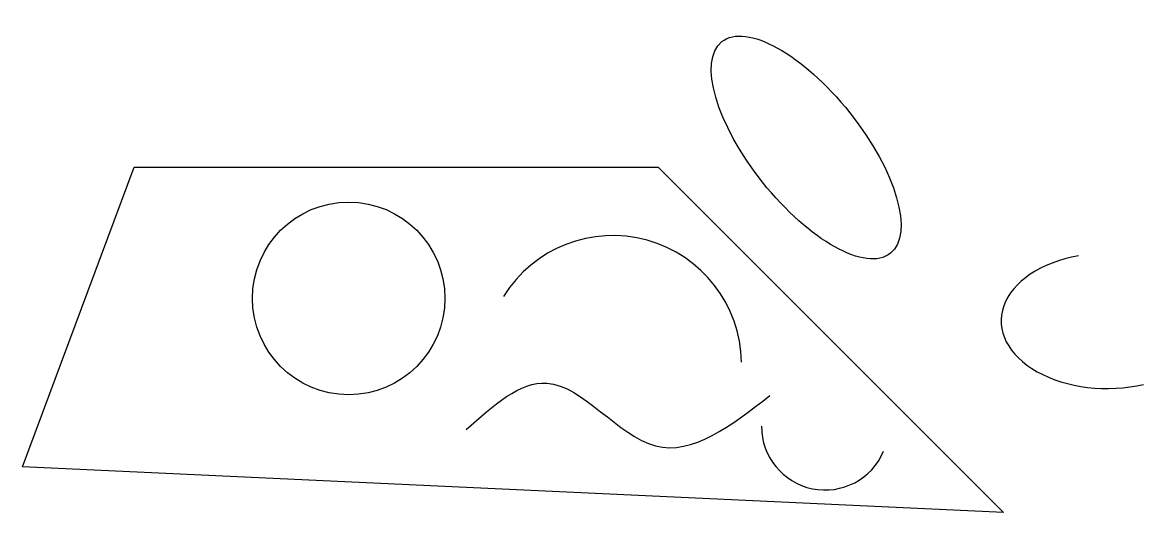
# Model space of a CAD drawing. Header units: millimetres. Extents: x 775 to 3658, y 712 to 1971.
import ezdxf

# ---------------------------------------------------------------- set-up
doc = ezdxf.new("R2010")
doc.units = ezdxf.units.MM

msp = doc.modelspace()

# ---------------------------------------------------------------- linework, layer by layer
for p, q in [((774.7, 829.5), (1061.8, 1599.9)), ((1061.8, 1599.9), (2409.6, 1599.9)), ((2409.6, 1599.9), (3297.4, 712.2)), ((3297.4, 712.2), (774.7, 829.5))]:
    msp.add_line(p, q)
msp.add_circle((1613.6, 1262.5), 247.5)
for centre, radius, start, end in [((2292.8, 1092.9), 331, 1.0323, 148.1581), ((2838.6, 933.5), 163.4, 179.8316, 337.0516)]:
    msp.add_arc(centre, radius, start, end)
msp.add_ellipse((2790, 1650.2), major_axis=(216.7, -271.9), ratio=0.4125)
msp.add_ellipse((3563.4, 1204.6), major_axis=(-272.1, 0), ratio=0.638461, start_param=4.986167, end_param=8.207143)
msp.add_open_spline([(1915.9, 925.2), (1985.2, 987.5), (2147.8, 1133.8), (2397.8, 780.6), (2597.2, 935.8), (2696.8, 1013.3)], degree=3, knots=[0, 0, 0, 0, 239.320089, 561.540267, 883.41578, 883.41578, 883.41578, 883.41578])

doc.saveas('drawing.dxf')
